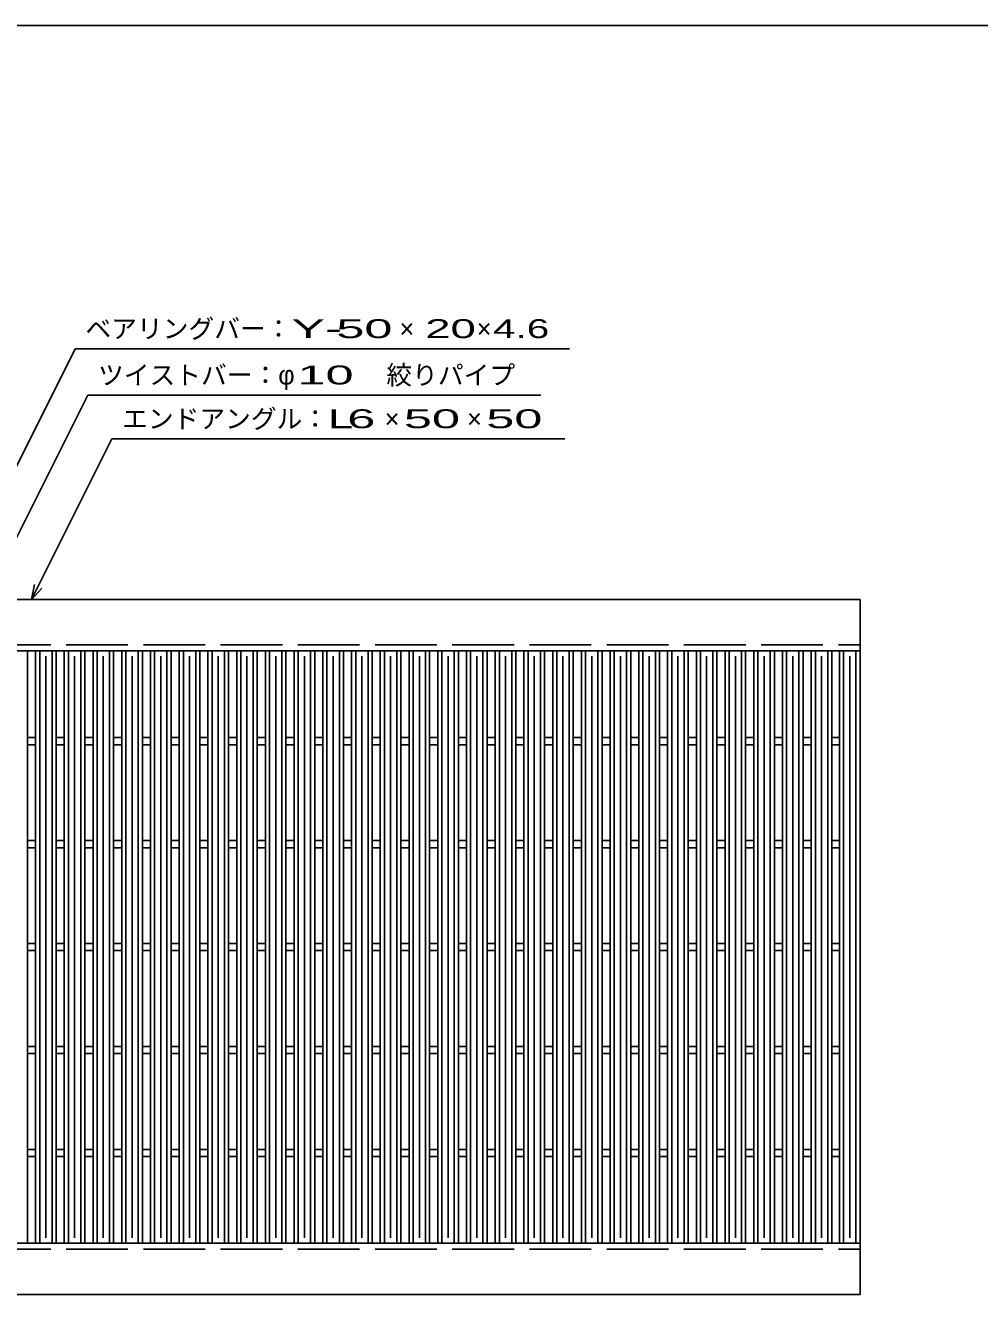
# Model space of a CAD drawing. Units: millimetres, scale not verified. Extents: x -1820 to 1736, y -1282 to 1048.
# Drawn here: x -1163 to -236, y -184 to 1048 of the extents above; entities that cross this region are included whole.
import ezdxf
from ezdxf.enums import TextEntityAlignment as Align

# ---------------------------------------------------------------- set-up
doc = ezdxf.new("R2010")
doc.units = ezdxf.units.MM
doc.header["$LTSCALE"] = 10
doc.linetypes.add('DASHED', pattern=[7.5, 6, -1.5])
for name, color, linetype, lineweight in [('0_2', 150, 'Continuous', 25), ('16', 3, 'Continuous', 25), ('22', 2, 'Continuous', 25)]:
    doc.layers.add(name, color=color, linetype=linetype, lineweight=lineweight)
doc.styles.add('ベクトル', font='')
doc.styles.get('ベクトル').set_extended_font_data('ベクトル')

msp = doc.modelspace()

# ---------------------------------------------------------------- linework, layer by layer
at = {"layer": '0_2'}
msp.add_line((-1724, 1048.5), (1736, 1048.5), dxfattribs=at)
at = {"layer": '16'}
for p, q in [((-1348, 491), (-352, 491)), ((-352, 441), (-352, 491)), ((-1348, 441), (-352, 441)), ((-1180.6, 441), (-1160.6, 441)), ((-1160.6, -134), (-1160.6, 441)), ((-1152.7, -134), (-1152.7, 441)), ((-1152.7, 441), (-1132.7, 441)), ((-1148.7, -134), (-1148.7, 441)), ((-1142.7, -129), (-1142.7, 436)), ((-1136.7, -134), (-1136.7, 441)), ((-1132.7, -134), (-1132.7, 441)), ((-1124.8, -134), (-1124.8, 441)), ((-1124.8, 441), (-1104.8, 441)), ((-1120.8, -134), (-1120.8, 441)), ((-1114.8, -129), (-1114.8, 436)), ((-1108.8, -134), (-1108.8, 441)), ((-1104.8, -134), (-1104.8, 441)), ((-1096.9, -134), (-1096.9, 441)), ((-1096.9, 441), (-1076.9, 441)), ((-1092.9, -134), (-1092.9, 441)), ((-1086.9, -129), (-1086.9, 436)), ((-1080.9, -134), (-1080.9, 441)), ((-1076.9, -134), (-1076.9, 441)), ((-1069, -134), (-1069, 441)), ((-1069, 441), (-1049, 441)), ((-1065, -134), (-1065, 441)), ((-1059, -129), (-1059, 436)), ((-1053, -134), (-1053, 441)), ((-1049, -134), (-1049, 441)), ((-1041.1, -134), (-1041.1, 441)), ((-1041.1, 441), (-1021.1, 441)), ((-1037.1, -134), (-1037.1, 441)), ((-1031.1, -129), (-1031.1, 436)), ((-1025.1, -134), (-1025.1, 441)), ((-1021.1, -134), (-1021.1, 441)), ((-1013.2, -134), (-1013.2, 441)), ((-1013.2, 441), (-993.2, 441)), ((-1009.2, -134), (-1009.2, 441)), ((-1003.2, -129), (-1003.2, 436)), ((-997.2, -134), (-997.2, 441)), ((-993.2, -134), (-993.2, 441)), ((-985.3, -134), (-985.3, 441)), ((-985.3, 441), (-965.3, 441)), ((-981.3, -134), (-981.3, 441)), ((-975.3, -129), (-975.3, 436)), ((-969.3, -134), (-969.3, 441)), ((-965.3, -134), (-965.3, 441)), ((-957.4, -134), (-957.4, 441)), ((-957.4, 441), (-937.4, 441)), ((-953.4, -134), (-953.4, 441)), ((-947.4, -129), (-947.4, 436)), ((-941.4, -134), (-941.4, 441)), ((-937.4, -134), (-937.4, 441)), ((-929.5, -134), (-929.5, 441)), ((-929.5, 441), (-909.5, 441)), ((-925.5, -134), (-925.5, 441)), ((-919.5, -129), (-919.5, 436)), ((-913.5, -134), (-913.5, 441)), ((-909.5, -134), (-909.5, 441)), ((-901.6, -134), (-901.6, 441)), ((-901.6, 441), (-881.6, 441)), ((-897.6, -134), (-897.6, 441)), ((-891.6, -129), (-891.6, 436)), ((-885.6, -134), (-885.6, 441)), ((-881.6, -134), (-881.6, 441)), ((-873.7, -134), (-873.7, 441)), ((-873.7, 441), (-853.7, 441)), ((-869.7, -134), (-869.7, 441)), ((-863.7, -129), (-863.7, 436)), ((-857.7, -134), (-857.7, 441)), ((-853.7, -134), (-853.7, 441)), ((-845.8, -134), (-845.8, 441)), ((-845.8, 441), (-825.8, 441)), ((-841.8, -134), (-841.8, 441)), ((-835.8, -129), (-835.8, 436)), ((-829.8, -134), (-829.8, 441)), ((-825.8, -134), (-825.8, 441)), ((-817.9, -134), (-817.9, 441)), ((-817.9, 441), (-797.9, 441)), ((-813.9, -134), (-813.9, 441)), ((-807.9, -129), (-807.9, 436)), ((-801.9, -134), (-801.9, 441)), ((-797.9, -134), (-797.9, 441)), ((-790, -134), (-790, 441)), ((-790, 441), (-770, 441)), ((-786, -134), (-786, 441)), ((-780, -129), (-780, 436)), ((-774, -134), (-774, 441)), ((-770, -134), (-770, 441)), ((-762.1, -134), (-762.1, 441)), ((-762.1, 441), (-742.1, 441)), ((-758.1, -134), (-758.1, 441)), ((-752.1, -129), (-752.1, 436)), ((-746.1, -134), (-746.1, 441)), ((-742.1, -134), (-742.1, 441)), ((-734.2, -134), (-734.2, 441)), ((-734.2, 441), (-714.2, 441)), ((-730.2, -134), (-730.2, 441)), ((-724.2, -129), (-724.2, 436)), ((-718.2, -134), (-718.2, 441)), ((-714.2, -134), (-714.2, 441)), ((-706.3, -134), (-706.3, 441)), ((-706.3, 441), (-686.3, 441)), ((-702.3, -134), (-702.3, 441)), ((-696.3, -129), (-696.3, 436)), ((-690.3, -134), (-690.3, 441)), ((-686.3, -134), (-686.3, 441)), ((-678.4, -134), (-678.4, 441)), ((-678.4, 441), (-658.4, 441)), ((-674.4, -134), (-674.4, 441)), ((-668.4, -129), (-668.4, 436)), ((-662.4, -134), (-662.4, 441)), ((-658.4, -134), (-658.4, 441)), ((-650.5, -134), (-650.5, 441)), ((-650.5, 441), (-630.5, 441)), ((-646.5, -134), (-646.5, 441)), ((-640.5, -129), (-640.5, 436)), ((-634.5, -134), (-634.5, 441)), ((-630.5, -134), (-630.5, 441)), ((-622.6, -134), (-622.6, 441)), ((-622.6, 441), (-602.6, 441)), ((-618.6, -134), (-618.6, 441)), ((-612.6, -129), (-612.6, 436)), ((-606.6, -134), (-606.6, 441)), ((-602.6, -134), (-602.6, 441)), ((-594.7, -134), (-594.7, 441)), ((-594.7, 441), (-574.7, 441)), ((-590.7, -134), (-590.7, 441)), ((-584.7, -129), (-584.7, 436)), ((-578.7, -134), (-578.7, 441)), ((-574.7, -134), (-574.7, 441)), ((-566.8, -134), (-566.8, 441)), ((-566.8, 441), (-546.8, 441)), ((-562.8, -134), (-562.8, 441)), ((-556.8, -129), (-556.8, 436)), ((-550.8, -134), (-550.8, 441)), ((-546.8, -134), (-546.8, 441)), ((-538.9, -134), (-538.9, 441)), ((-538.9, 441), (-518.9, 441)), ((-534.9, -134), (-534.9, 441)), ((-528.9, -129), (-528.9, 436)), ((-522.9, -134), (-522.9, 441)), ((-518.9, -134), (-518.9, 441)), ((-511, -134), (-511, 441)), ((-511, 441), (-491, 441)), ((-507, -134), (-507, 441)), ((-501, -129), (-501, 436)), ((-495, -134), (-495, 441)), ((-491, -134), (-491, 441)), ((-483.1, -134), (-483.1, 441)), ((-483.1, 441), (-463.1, 441)), ((-479.1, -134), (-479.1, 441)), ((-473.1, -129), (-473.1, 436)), ((-467.1, -134), (-467.1, 441)), ((-463.1, -134), (-463.1, 441)), ((-455.2, -134), (-455.2, 441)), ((-455.2, 441), (-435.2, 441)), ((-451.2, -134), (-451.2, 441)), ((-445.2, -129), (-445.2, 436)), ((-439.2, -134), (-439.2, 441)), ((-435.2, -134), (-435.2, 441)), ((-427.3, -134), (-427.3, 441)), ((-427.3, 441), (-407.3, 441)), ((-423.3, -134), (-423.3, 441)), ((-417.3, -129), (-417.3, 436)), ((-411.3, -134), (-411.3, 441)), ((-407.3, -134), (-407.3, 441)), ((-399.4, -134), (-399.4, 441)), ((-399.4, 441), (-379.4, 441)), ((-395.4, -134), (-395.4, 441)), ((-389.4, -129), (-389.4, 436)), ((-383.4, -134), (-383.4, 441)), ((-379.4, -134), (-379.4, 441)), ((-372, -134), (-372, 441)), ((-372, 441), (-352, 441)), ((-368, -134), (-368, 441)), ((-362, -129), (-362, 436)), ((-356, -134), (-356, 441)), ((-352, -134), (-352, 441)), ((-1160.6, 357), (-1152.7, 357)), ((-1160.6, 350), (-1152.7, 350)), ((-1132.7, 357), (-1124.8, 357)), ((-1132.7, 350), (-1124.8, 350)), ((-1104.8, 357), (-1096.9, 357)), ((-1104.8, 350), (-1096.9, 350)), ((-1076.9, 357), (-1069, 357)), ((-1076.9, 350), (-1069, 350)), ((-1049, 357), (-1041.1, 357)), ((-1049, 350), (-1041.1, 350)), ((-1021.1, 357), (-1013.2, 357)), ((-1021.1, 350), (-1013.2, 350)), ((-993.2, 357), (-985.3, 357)), ((-993.2, 350), (-985.3, 350)), ((-965.3, 357), (-957.4, 357)), ((-965.3, 350), (-957.4, 350)), ((-937.4, 357), (-929.5, 357)), ((-937.4, 350), (-929.5, 350)), ((-909.5, 357), (-901.6, 357)), ((-909.5, 350), (-901.6, 350)), ((-881.6, 357), (-873.7, 357)), ((-881.6, 350), (-873.7, 350)), ((-853.7, 357), (-845.8, 357)), ((-853.7, 350), (-845.8, 350)), ((-825.8, 357), (-817.9, 357)), ((-825.8, 350), (-817.9, 350)), ((-797.9, 357), (-790, 357)), ((-797.9, 350), (-790, 350)), ((-770, 357), (-762.1, 357)), ((-770, 350), (-762.1, 350)), ((-742.1, 357), (-734.2, 357)), ((-742.1, 350), (-734.2, 350)), ((-714.2, 357), (-706.3, 357)), ((-714.2, 350), (-706.3, 350)), ((-686.3, 357), (-678.4, 357)), ((-686.3, 350), (-678.4, 350)), ((-658.4, 357), (-650.5, 357)), ((-658.4, 350), (-650.5, 350)), ((-630.5, 357), (-622.6, 357)), ((-630.5, 350), (-622.6, 350)), ((-602.6, 357), (-594.7, 357)), ((-602.6, 350), (-594.7, 350)), ((-574.7, 357), (-566.8, 357)), ((-574.7, 350), (-566.8, 350)), ((-546.8, 357), (-538.9, 357)), ((-546.8, 350), (-538.9, 350)), ((-518.9, 357), (-511, 357)), ((-518.9, 350), (-511, 350)), ((-491, 357), (-483.1, 357)), ((-491, 350), (-483.1, 350)), ((-463.1, 357), (-455.2, 357)), ((-463.1, 350), (-455.2, 350)), ((-435.2, 357), (-427.3, 357)), ((-435.2, 350), (-427.3, 350)), ((-407.3, 357), (-399.4, 357)), ((-407.3, 350), (-399.4, 350)), ((-379.4, 357), (-371.5, 357)), ((-379.4, 350), (-371.5, 350)), ((-1160.6, 257), (-1152.7, 257)), ((-1160.6, 250), (-1152.7, 250)), ((-1132.7, 257), (-1124.8, 257)), ((-1132.7, 250), (-1124.8, 250)), ((-1104.8, 257), (-1096.9, 257)), ((-1104.8, 250), (-1096.9, 250)), ((-1076.9, 257), (-1069, 257)), ((-1076.9, 250), (-1069, 250)), ((-1049, 257), (-1041.1, 257)), ((-1049, 250), (-1041.1, 250)), ((-1021.1, 257), (-1013.2, 257)), ((-1021.1, 250), (-1013.2, 250)), ((-993.2, 257), (-985.3, 257)), ((-993.2, 250), (-985.3, 250)), ((-965.3, 257), (-957.4, 257)), ((-965.3, 250), (-957.4, 250)), ((-937.4, 257), (-929.5, 257)), ((-937.4, 250), (-929.5, 250)), ((-909.5, 257), (-901.6, 257)), ((-909.5, 250), (-901.6, 250)), ((-881.6, 257), (-873.7, 257)), ((-881.6, 250), (-873.7, 250)), ((-853.7, 257), (-845.8, 257)), ((-853.7, 250), (-845.8, 250)), ((-825.8, 257), (-817.9, 257)), ((-825.8, 250), (-817.9, 250)), ((-797.9, 257), (-790, 257)), ((-797.9, 250), (-790, 250)), ((-770, 257), (-762.1, 257)), ((-770, 250), (-762.1, 250)), ((-742.1, 257), (-734.2, 257)), ((-742.1, 250), (-734.2, 250)), ((-714.2, 257), (-706.3, 257)), ((-714.2, 250), (-706.3, 250)), ((-686.3, 257), (-678.4, 257)), ((-686.3, 250), (-678.4, 250)), ((-658.4, 257), (-650.5, 257)), ((-658.4, 250), (-650.5, 250)), ((-630.5, 257), (-622.6, 257)), ((-630.5, 250), (-622.6, 250)), ((-602.6, 257), (-594.7, 257)), ((-602.6, 250), (-594.7, 250)), ((-574.7, 257), (-566.8, 257)), ((-574.7, 250), (-566.8, 250)), ((-546.8, 257), (-538.9, 257)), ((-546.8, 250), (-538.9, 250)), ((-518.9, 257), (-511, 257)), ((-518.9, 250), (-511, 250)), ((-491, 257), (-483.1, 257)), ((-491, 250), (-483.1, 250)), ((-463.1, 257), (-455.2, 257)), ((-463.1, 250), (-455.2, 250)), ((-435.2, 257), (-427.3, 257)), ((-435.2, 250), (-427.3, 250)), ((-407.3, 257), (-399.4, 257)), ((-407.3, 250), (-399.4, 250)), ((-379.4, 257), (-371.5, 257)), ((-379.4, 250), (-371.5, 250)), ((-1160.6, 157), (-1152.7, 157)), ((-1160.6, 150), (-1152.7, 150)), ((-1132.7, 157), (-1124.8, 157)), ((-1132.7, 150), (-1124.8, 150)), ((-1104.8, 157), (-1096.9, 157)), ((-1104.8, 150), (-1096.9, 150)), ((-1076.9, 157), (-1069, 157)), ((-1076.9, 150), (-1069, 150)), ((-1049, 157), (-1041.1, 157)), ((-1049, 150), (-1041.1, 150)), ((-1021.1, 157), (-1013.2, 157)), ((-1021.1, 150), (-1013.2, 150)), ((-993.2, 157), (-985.3, 157)), ((-993.2, 150), (-985.3, 150)), ((-965.3, 157), (-957.4, 157)), ((-965.3, 150), (-957.4, 150)), ((-937.4, 157), (-929.5, 157)), ((-937.4, 150), (-929.5, 150)), ((-909.5, 157), (-901.6, 157)), ((-909.5, 150), (-901.6, 150)), ((-881.6, 157), (-873.7, 157)), ((-881.6, 150), (-873.7, 150)), ((-853.7, 157), (-845.8, 157)), ((-853.7, 150), (-845.8, 150)), ((-825.8, 157), (-817.9, 157)), ((-825.8, 150), (-817.9, 150)), ((-797.9, 157), (-790, 157)), ((-797.9, 150), (-790, 150)), ((-770, 157), (-762.1, 157)), ((-770, 150), (-762.1, 150)), ((-742.1, 157), (-734.2, 157)), ((-742.1, 150), (-734.2, 150)), ((-714.2, 157), (-706.3, 157)), ((-714.2, 150), (-706.3, 150)), ((-686.3, 157), (-678.4, 157)), ((-686.3, 150), (-678.4, 150)), ((-658.4, 157), (-650.5, 157)), ((-658.4, 150), (-650.5, 150)), ((-630.5, 157), (-622.6, 157)), ((-630.5, 150), (-622.6, 150)), ((-602.6, 157), (-594.7, 157)), ((-602.6, 150), (-594.7, 150)), ((-574.7, 157), (-566.8, 157)), ((-574.7, 150), (-566.8, 150)), ((-546.8, 157), (-538.9, 157)), ((-546.8, 150), (-538.9, 150)), ((-518.9, 157), (-511, 157)), ((-518.9, 150), (-511, 150)), ((-491, 157), (-483.1, 157)), ((-491, 150), (-483.1, 150)), ((-463.1, 157), (-455.2, 157)), ((-463.1, 150), (-455.2, 150)), ((-435.2, 157), (-427.3, 157)), ((-435.2, 150), (-427.3, 150)), ((-407.3, 157), (-399.4, 157)), ((-407.3, 150), (-399.4, 150)), ((-379.4, 157), (-371.5, 157)), ((-379.4, 150), (-371.5, 150)), ((-1160.6, 57), (-1152.7, 57)), ((-1160.6, 50), (-1152.7, 50)), ((-1132.7, 57), (-1124.8, 57)), ((-1132.7, 50), (-1124.8, 50)), ((-1104.8, 57), (-1096.9, 57)), ((-1104.8, 50), (-1096.9, 50)), ((-1076.9, 57), (-1069, 57)), ((-1076.9, 50), (-1069, 50)), ((-1049, 57), (-1041.1, 57)), ((-1049, 50), (-1041.1, 50)), ((-1021.1, 57), (-1013.2, 57)), ((-1021.1, 50), (-1013.2, 50)), ((-993.2, 57), (-985.3, 57)), ((-993.2, 50), (-985.3, 50)), ((-965.3, 57), (-957.4, 57)), ((-965.3, 50), (-957.4, 50)), ((-937.4, 57), (-929.5, 57)), ((-937.4, 50), (-929.5, 50)), ((-909.5, 57), (-901.6, 57)), ((-909.5, 50), (-901.6, 50)), ((-881.6, 57), (-873.7, 57)), ((-881.6, 50), (-873.7, 50)), ((-853.7, 57), (-845.8, 57)), ((-853.7, 50), (-845.8, 50)), ((-825.8, 57), (-817.9, 57)), ((-825.8, 50), (-817.9, 50)), ((-797.9, 57), (-790, 57)), ((-797.9, 50), (-790, 50)), ((-770, 57), (-762.1, 57)), ((-770, 50), (-762.1, 50)), ((-742.1, 57), (-734.2, 57)), ((-742.1, 50), (-734.2, 50)), ((-714.2, 57), (-706.3, 57)), ((-714.2, 50), (-706.3, 50)), ((-686.3, 57), (-678.4, 57)), ((-686.3, 50), (-678.4, 50)), ((-658.4, 57), (-650.5, 57)), ((-658.4, 50), (-650.5, 50)), ((-630.5, 57), (-622.6, 57)), ((-630.5, 50), (-622.6, 50)), ((-602.6, 57), (-594.7, 57)), ((-602.6, 50), (-594.7, 50)), ((-574.7, 57), (-566.8, 57)), ((-574.7, 50), (-566.8, 50)), ((-546.8, 57), (-538.9, 57)), ((-546.8, 50), (-538.9, 50)), ((-518.9, 57), (-511, 57)), ((-518.9, 50), (-511, 50)), ((-491, 57), (-483.1, 57)), ((-491, 50), (-483.1, 50)), ((-463.1, 57), (-455.2, 57)), ((-463.1, 50), (-455.2, 50)), ((-435.2, 57), (-427.3, 57)), ((-435.2, 50), (-427.3, 50)), ((-407.3, 57), (-399.4, 57)), ((-407.3, 50), (-399.4, 50)), ((-379.4, 57), (-371.5, 57)), ((-379.4, 50), (-371.5, 50)), ((-1160.6, -43), (-1152.7, -43)), ((-1132.7, -43), (-1124.8, -43)), ((-1104.8, -43), (-1096.9, -43)), ((-1076.9, -43), (-1069, -43)), ((-1049, -43), (-1041.1, -43)), ((-1021.1, -43), (-1013.2, -43)), ((-993.2, -43), (-985.3, -43)), ((-965.3, -43), (-957.4, -43)), ((-937.4, -43), (-929.5, -43)), ((-909.5, -43), (-901.6, -43)), ((-881.6, -43), (-873.7, -43)), ((-853.7, -43), (-845.8, -43)), ((-825.8, -43), (-817.9, -43)), ((-797.9, -43), (-790, -43)), ((-770, -43), (-762.1, -43)), ((-742.1, -43), (-734.2, -43)), ((-714.2, -43), (-706.3, -43)), ((-686.3, -43), (-678.4, -43)), ((-658.4, -43), (-650.5, -43)), ((-630.5, -43), (-622.6, -43)), ((-602.6, -43), (-594.7, -43)), ((-574.7, -43), (-566.8, -43)), ((-546.8, -43), (-538.9, -43)), ((-518.9, -43), (-511, -43)), ((-491, -43), (-483.1, -43)), ((-463.1, -43), (-455.2, -43)), ((-435.2, -43), (-427.3, -43)), ((-407.3, -43), (-399.4, -43)), ((-379.4, -43), (-371.5, -43)), ((-1160.6, -50), (-1152.7, -50)), ((-1132.7, -50), (-1124.8, -50)), ((-1104.8, -50), (-1096.9, -50)), ((-1076.9, -50), (-1069, -50)), ((-1049, -50), (-1041.1, -50)), ((-1021.1, -50), (-1013.2, -50)), ((-993.2, -50), (-985.3, -50)), ((-965.3, -50), (-957.4, -50)), ((-937.4, -50), (-929.5, -50)), ((-909.5, -50), (-901.6, -50)), ((-881.6, -50), (-873.7, -50)), ((-853.7, -50), (-845.8, -50)), ((-825.8, -50), (-817.9, -50)), ((-797.9, -50), (-790, -50)), ((-770, -50), (-762.1, -50)), ((-742.1, -50), (-734.2, -50)), ((-714.2, -50), (-706.3, -50)), ((-686.3, -50), (-678.4, -50)), ((-658.4, -50), (-650.5, -50)), ((-630.5, -50), (-622.6, -50)), ((-602.6, -50), (-594.7, -50)), ((-574.7, -50), (-566.8, -50)), ((-546.8, -50), (-538.9, -50)), ((-518.9, -50), (-511, -50)), ((-491, -50), (-483.1, -50)), ((-463.1, -50), (-455.2, -50)), ((-435.2, -50), (-427.3, -50)), ((-407.3, -50), (-399.4, -50)), ((-379.4, -50), (-371.5, -50)), ((-1348, -134), (-352, -134)), ((-1180.6, -134), (-1160.6, -134)), ((-1152.7, -134), (-1132.7, -134)), ((-1124.8, -134), (-1104.8, -134)), ((-1096.9, -134), (-1076.9, -134)), ((-1069, -134), (-1049, -134)), ((-1041.1, -134), (-1021.1, -134)), ((-1013.2, -134), (-993.2, -134)), ((-985.3, -134), (-965.3, -134)), ((-957.4, -134), (-937.4, -134)), ((-929.5, -134), (-909.5, -134)), ((-901.6, -134), (-881.6, -134)), ((-873.7, -134), (-853.7, -134)), ((-845.8, -134), (-825.8, -134)), ((-817.9, -134), (-797.9, -134)), ((-790, -134), (-770, -134)), ((-762.1, -134), (-742.1, -134)), ((-734.2, -134), (-714.2, -134)), ((-706.3, -134), (-686.3, -134)), ((-678.4, -134), (-658.4, -134)), ((-650.5, -134), (-630.5, -134)), ((-622.6, -134), (-602.6, -134)), ((-594.7, -134), (-574.7, -134)), ((-566.8, -134), (-546.8, -134)), ((-538.9, -134), (-518.9, -134)), ((-511, -134), (-491, -134)), ((-483.1, -134), (-463.1, -134)), ((-455.2, -134), (-435.2, -134)), ((-427.3, -134), (-407.3, -134)), ((-399.4, -134), (-379.4, -134)), ((-372, -134), (-352, -134)), ((-352, -184), (-352, -134)), ((-1348, -184), (-352, -184))]:
    msp.add_line(p, q, dxfattribs=at)
at = {"layer": '16', "linetype": 'DASHED'}
for p, q in [((-1348, 447), (-352, 447)), ((-1348, -140), (-352, -140))]:
    msp.add_line(p, q, dxfattribs=at)
at = {"layer": '22', "color": 4}
for p, q in [((-1328, 307), (-1114.25, 734.5)), ((-1114.25, 734.5), (-634.25, 734.5)), ((-1268.25, 357), (-1102, 689.5)), ((-1102, 689.5), (-662, 689.5)), ((-1156.65, 491), (-1078.65, 647)), ((-1078.65, 647), (-638.65, 647)), ((-1156.65, 491), (-1153.65, 505.6)), ((-1156.65, 491), (-1146.65, 502))]:
    msp.add_line(p, q, dxfattribs=at)

# ---------------------------------------------------------------- texts
at = {"layer": '22', "style": 'ベクトル'}
for s, p in [('ベアリングバー：', (-1104.25, 754)), ('×', (-799.25, 754)), ('×', (-724.25, 754)), ('ツイストバー：', (-1092, 709)), ('絞りパイプ', (-812, 709)), ('φ', (-917, 709)), ('エンドアングル：', (-1068.65, 666.5)), ('×', (-813.65, 666.5)), ('×', (-733.65, 666.5))]:
    msp.add_text(s, height=18.33, dxfattribs=at).set_placement(p, align=Align.MIDDLE_LEFT)
for s, width, p in [('Y-', 2, (-904.25, 754)), (' 50 ', 2, (-874.25, 754)), ('20', 1.8, (-774.25, 754)), (' 4.6 ', 1.6, (-719.25, 754)), (' 10 ', 2, (-912, 709)), ('L', 1.8, (-868.65, 666.5)), (' 6 ', 2, (-863.65, 666.5)), (' 50 ', 2, (-808.65, 666.5)), (' 50 ', 2, (-728.65, 666.5))]:
    msp.add_text(s, height=18.33, dxfattribs=dict(at, width=width)).set_placement(p, align=Align.MIDDLE_LEFT)

doc.saveas('drawing.dxf')
